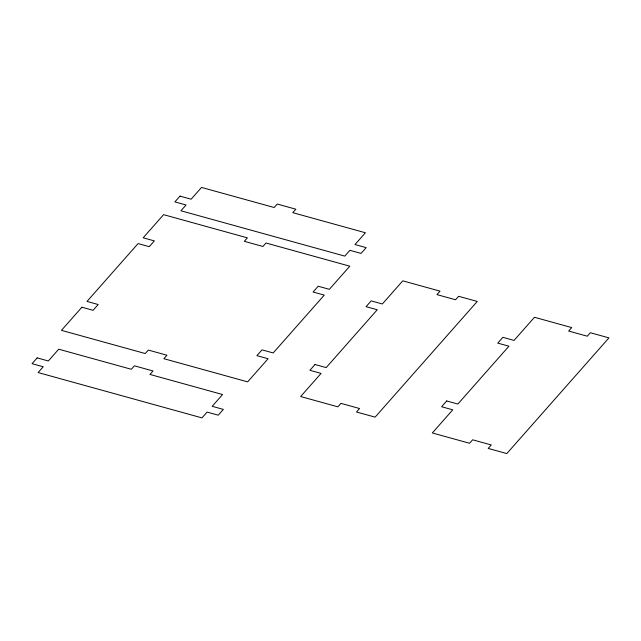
<?xml version="1.0" encoding="UTF-8"?>
<svg xmlns="http://www.w3.org/2000/svg" width="641" height="641" viewBox="0 0 641 641"><rect width="100%" height="100%" fill="white"/><g stroke="black" fill="none" stroke-linecap="round" stroke-linejoin="round"><path stroke-width="0.96" d="M37.154 357.886L32.05 363.671L43.219 366.764L38.115 372.549L201.971 417.884L207.075 412.099L218.244 415.184L223.356 409.399L212.179 406.314L222.579 394.536L149.962 374.44L153.031 370.971L134.41 365.819L131.341 369.288L58.732 349.201L48.331 360.979L37.154 357.886M81.888 307.215L61.464 330.355L145.251 353.536L148.319 350.066L166.932 355.218L163.872 358.688L247.658 381.868L268.09 358.736L256.913 355.643L262.025 349.858L273.194 352.951L324.266 295.1L313.088 292.016L318.2 286.231L329.37 289.323L349.794 266.183L266.007 243.003L262.946 246.473L244.325 241.32L247.386 237.851L163.599 214.663L143.175 237.803L154.345 240.896L149.241 246.681L138.063 243.588L87 301.43L98.169 304.523L93.065 310.308L81.888 307.215M179.977 196.114L174.873 201.899L186.042 204.992L180.938 210.777L344.786 256.112L349.898 250.327L361.067 253.419L366.171 247.634L355.002 244.541L365.402 232.763L292.785 212.668L295.846 209.198L277.233 204.046L274.164 207.516L201.546 187.428L191.146 199.207L179.977 196.114M315.003 364.513L309.899 370.298L321.069 373.391L300.645 396.531L337.879 406.835L340.948 403.365L359.569 408.517L356.5 411.987L375.121 417.139L477.257 301.446L458.635 296.294L455.575 299.764L436.954 294.612L440.022 291.142L402.78 280.838L382.348 303.978L371.179 300.885L366.075 306.67L377.245 309.763L326.181 367.605L315.003 364.513M446.697 400.954L441.593 406.739L452.762 409.831L432.338 432.963L469.573 443.268L472.641 439.798L491.254 444.95L488.194 448.42L506.815 453.572L608.95 337.887L590.329 332.735L587.268 336.205L568.647 331.052L571.708 327.583L534.474 317.279L514.042 340.419L502.873 337.326L497.769 343.111L508.938 346.196L457.866 404.046L446.697 400.954"/></g></svg>
